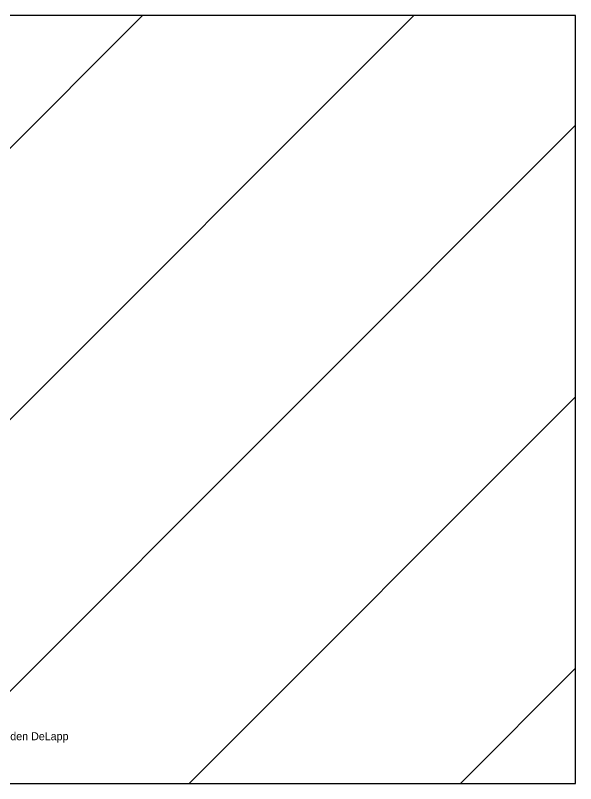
# Model space of a CAD drawing. Extents: x 0 to 735, y 0 to 558.
# Drawn here: x 30.48 to 48, y 0 to 24 of the extents above; entities that cross this region are included whole.
import ezdxf

# ---------------------------------------------------------------- set-up
doc = ezdxf.new("R2010")
doc.units = 0
doc.layers.get('0').update_dxf_attribs({"linetype": 'CONTINUOUS'})
doc.layers.add('TITLE', color=1, linetype='CONTINUOUS')

msp = doc.modelspace()

# ---------------------------------------------------------------- linework, layer by layer
at = {"color": 0}
for p, q in [((48, 24), (0, 24)), ((48, 24), (0, 24)), ((27.4, 16.943), (34.457, 24)), ((29.911, 10.968), (42.942, 24)), ((48, 0), (48, 24)), ((48, 0), (48, 24)), ((27.428, 0), (48, 20.572)), ((35.913, 0), (48, 12.087)), ((44.398, 0), (48, 3.602)), ((0, 0), (48, 0)), ((0, 0), (48, 0))]:
    msp.add_line(p, q, dxfattribs=at)

# ---------------------------------------------------------------- texts
at = {"layer": 'TITLE', "color": 0}
msp.add_text('Copyright (c) 1993 By J. Marsden DeLapp', height=0.25, dxfattribs=at).set_placement((25.903, 1.356))

doc.saveas('drawing.dxf')
